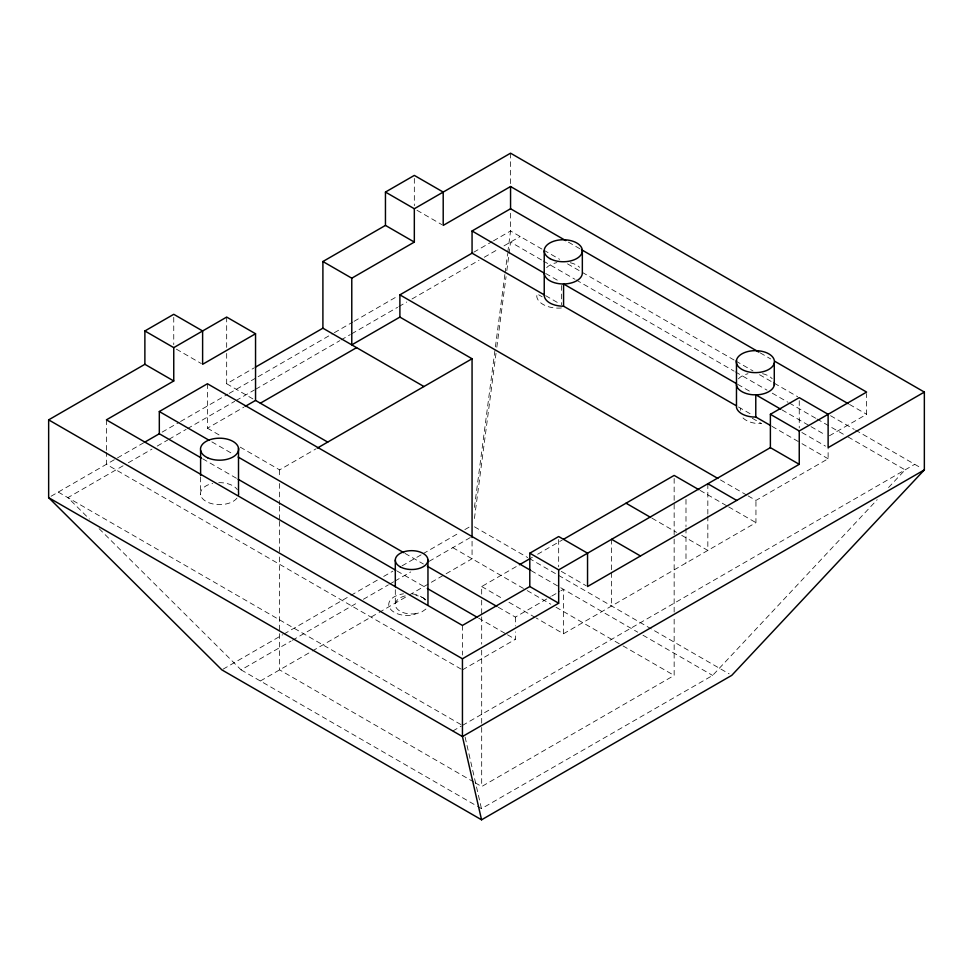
<?xml version="1.0" encoding="UTF-8"?>
<svg xmlns="http://www.w3.org/2000/svg" width="973" height="973" viewBox="0 0 973 973"><rect width="100%" height="100%" fill="white"/><g stroke="black" fill="none" stroke-linecap="round" stroke-linejoin="round"><path stroke-width="0.73" stroke-dasharray="4.87 3.65" d="M474.423 507.407L504.865 274.532M505.06 273.036L507.614 253.503M507.809 251.995L510.557 230.966L510.557 211.518M474.423 518.512L496.023 353.26M496.814 347.239L506.045 276.636M506.824 270.628L510.557 242.082L542.119 260.302M425.931 609.049L421.771 611.944L410.861 615.398A19.059 10.995 0 0 1 389.091 606.666A19.059 10.995 0 0 1 403.491 593.822M477.536 806.374L481.477 808.66L712.637 675.432L877.172 499.708M888.544 487.546L905.109 469.874L847.24 436.463M226.673 353.442L226.673 383.751L253.989 367.989M51.058 496.254L143.822 442.703M162.138 432.121L179.239 422.258M180.552 421.491L227.877 394.174M229.19 393.408L256.799 377.475M258.125 376.709L333.058 333.447M334.371 332.681L352.785 322.063M354.099 321.297L397.483 296.254M473.742 252.226L492.156 241.596M493.469 240.842L510.557 230.966L542.533 249.429M123.06 465.799L67.891 497.653L89.419 519.047M128.314 462.759L151.958 449.112M157.212 446.084L167.721 440.015M169.034 439.249L186.111 429.397M187.424 428.631L234.712 401.338M236.025 400.572L254.415 389.954M255.729 389.2L339.796 340.672M341.109 339.905L350.304 334.603M351.618 333.836L397.592 307.298M398.906 306.544L406.787 301.995M412.041 298.954L479.032 260.278M484.286 257.249L498.735 248.906M503.99 245.877L520.178 236.524M207.431 383.751L207.431 428.205L243.846 407.176M240.234 447.142L279.604 469.874L316.018 448.845M223.072 669.181L282.669 634.773M283.982 634.019L349.587 596.145M350.9 595.379L378.461 579.47M383.703 576.442L392.897 571.139M402.08 565.836L421.759 554.476M423.073 553.71L459.815 532.499M464.851 529.592L472.063 525.432M99.1 528.667L241.109 669.886L291.085 641.037M292.399 640.27L358.137 602.311M363.403 599.283L388.385 584.858M389.699 584.092L393.651 581.818M394.965 581.051L410.74 571.942M429.154 561.324L472.063 536.537M260.363 680.991L311.032 651.74M312.333 650.986L377.804 613.185M379.105 612.431L407.906 595.804M409.219 595.05L472.063 558.77L472.063 539.066M481.684 594.114L481.684 586.537L518.098 565.52M529.799 558.757L532.401 557.261M537.607 554.257L562.309 539.991M498.285 607.237L515.374 617.101L550.475 596.826M551.776 596.072L559.584 591.572M560.886 590.818L563.489 589.322L563.489 633.764L536.22 618.025M829.397 435.795L866.615 414.303L866.615 393.566M462.443 669.874L515.374 639.322L515.374 631.915M748.067 495.877L755.948 500.426L828.12 458.757L828.12 448.383M563.489 633.764L755.948 522.647L755.948 500.426M452.822 730.991L461.238 726.126M462.443 725.432L914.729 464.316M475.128 782.766L481.684 786.549L674.155 675.432L674.155 616.347M561.433 307.93L560.01 308.1A21.771 12.576 0 0 1 536.755 296.437L537.035 293.834L542.168 296.801M425.773 599.83A16.334 9.426 0 0 0 423.182 597.872L419.801 596.376A16.334 9.426 0 0 0 415.86 595.44M568.366 242.119L580.188 248.942M760.193 352.871L770.701 358.94M849.526 404.452L866.615 414.303M543.858 250.195L559.633 259.305M567.527 263.853L734.554 360.29M735.868 361.044L752.968 370.92M759.536 374.714L797.678 396.741M830.553 415.714L854.233 429.385M855.547 430.139L921.942 468.475M543.433 261.056L574.994 279.287M576.32 280.042L734.129 371.163M735.454 371.917L767.016 390.137M772.27 393.177L788.057 402.287M789.371 403.053L815.678 418.232M816.992 418.998L845.926 435.697M545.646 273.449L560.12 281.805M737.765 384.371L751.922 392.545M782.085 409.949L809.706 425.906M811.02 426.661L825.493 435.016M416.955 210.253L441.888 224.654M801.874 432.486L825.493 446.133M545.646 295.67L560.12 304.026M738.471 406.994L751.947 414.778M771.942 426.32L800.682 442.91M801.983 443.676L828.12 458.757M752.287 418.256L761.482 423.559L760.764 423.632A19.91 11.494 0 0 1 741.11 415.435M720.47 479.944L746.753 495.111M700.122 490.416L727.378 506.155M728.68 506.909L755.948 522.647M651.946 518.159L676.551 532.377M681.732 535.369L707.833 550.426L707.833 515.581M176.368 349.149L201.302 363.549M561.299 571.382L586.233 585.782M226.673 383.751L252.919 398.906M474.471 526.819L527.755 557.578M529.069 558.344L729.13 673.839M531.222 570.701L637.704 632.17M642.971 635.211L712.637 675.432M452.822 547.653L525.87 589.833M527.184 590.587L550.803 604.221M556.045 607.249L621.662 645.135M622.975 645.89L674.155 675.432M207.431 428.205L221.868 436.536M481.684 586.537L503.759 599.283M508.952 602.287L534.919 617.271M211.871 441.876L232.888 454.014M405.011 553.382L423.401 563.999M202.676 458.782L236.828 478.509M397.118 571.054L426.028 587.741M478.582 618.086L506.167 634.007M507.48 634.773L515.374 639.322M461.129 669.12L106.385 464.316L106.385 452.457M58.271 492.095L461.129 724.678M473.815 782.012L279.604 669.886L279.604 556.24M241.109 669.886L476.211 805.62M423.182 597.872L425.152 600.013M465.118 737.12L481.477 808.66M799.247 400.669L799.247 427.95M740.465 408.149L740.465 410.338M707.833 483.751L707.833 514.06M685.989 499.392L685.989 526.673M685.989 528.181L685.989 563.039M674.155 478.461L674.155 502.7M674.155 504.209L674.155 537.546M674.155 539.066L674.155 614.827M611.603 539.31L611.603 571.139M611.603 572.647L611.603 605.984M561.433 285.527L561.433 304.792M558.672 539.565L558.672 566.845M515.374 617.101L515.374 625.992M510.557 153.187L510.557 184.602M481.684 600.183L481.684 615.325M481.684 616.846L481.684 644.126M481.684 650.183L481.684 725.943M481.684 727.463L481.684 786.549M462.443 625.432L462.443 655.06M414.328 178.436L414.328 205.717M395.306 589.723L395.306 604.537M279.604 469.874L279.604 477.439M279.604 483.508L279.604 504.719M279.604 506.24L279.604 519.874M279.604 521.382L279.604 554.719M226.673 317.076L226.673 347.385M200.608 477.038L200.608 494.807M173.753 317.332L173.753 344.612M106.385 419.862L106.385 450.973M236.974 498.103A19.059 10.995 0 0 1 205.753 501.229A19.059 10.995 0 0 1 212.698 483.386M218.779 482.657A19.059 10.995 0 0 1 237.339 489.687M412.138 593.834A19.059 10.995 0 0 1 422.525 597.58M415.86 613.647A16.334 9.426 0 0 1 396.06 607.371A16.334 9.426 0 0 1 406.045 595.683M546.656 267.611A19.059 10.995 0 0 1 556.909 262.601M570.324 262.746A19.059 10.995 0 0 1 579.653 267.332M738.41 378.85A19.059 10.995 0 0 1 747.957 373.729M762.54 373.668A19.059 10.995 0 0 1 772.209 378.716"/><path stroke-width="1.46" d="M544.235 250.9L544.235 295.354A19.059 10.995 0 0 0 563.562 306.191L736.476 405.85L736.5 407.59A19.059 10.995 0 0 0 753.005 417.003L755.778 416.991L770.628 425.566M423.948 386.536L322.902 328.193L322.902 261.518L385.454 225.408L385.454 192.07L414.328 208.745L510.557 153.187L924.35 392.083L924.35 469.874L731.757 675.359L481.562 819.813L221.868 669.886L48.65 497.653L48.65 419.862L144.88 364.303L173.753 380.978L173.753 347.641L144.88 330.966L144.88 364.303M144.88 330.966L173.753 314.303L202.615 330.966L202.615 364.303L255.546 333.751L255.546 400.426L327.719 442.095M385.454 192.07L414.328 175.408L443.202 192.07L443.202 225.408L510.557 186.524L866.615 392.083L799.247 430.978L770.385 414.303L770.385 447.641L799.247 464.316L799.247 430.978M173.753 347.641L226.673 317.076L255.546 333.751M173.753 380.978L106.385 419.862L462.443 625.432L529.799 586.537L558.672 603.211L558.672 569.874L529.799 553.199L529.799 586.537M322.902 261.518L351.776 278.193L414.328 242.082L414.328 208.745M201.362 458.028L159.317 433.751L159.317 411.53L207.431 383.751L530.638 570.36M544.333 294.916L472.063 253.187L472.063 230.966L510.557 208.745L565.739 240.599M255.291 367.235L322.902 328.193M145.111 441.949L159.317 433.751M472.063 537.546L472.063 358.757L399.891 317.089L399.891 294.855L472.063 253.187M245.147 406.422L255.546 400.426M399.891 317.089L351.776 344.868L351.776 278.193M260.363 403.199L356.592 347.641M317.32 448.091L472.063 358.757M529.799 553.199L558.672 536.537L587.546 553.199L587.546 586.537L799.247 464.316M770.385 414.303L799.247 397.641L828.12 414.303L828.12 447.641L924.35 392.083M519.4 564.766L529.799 558.757M563.61 539.237L674.155 475.42L698.821 489.662M558.672 569.874L770.385 447.641M48.65 419.862L462.443 658.77L558.672 603.211M924.35 469.874L462.443 736.549L48.65 497.653M581.501 249.708L758.879 352.104M774.642 361.214L848.213 403.686M472.063 230.966L544.235 273.133A19.059 10.995 0 0 0 563.562 283.97L736.476 383.617L736.476 405.85M780.772 409.195L755.778 394.77L755.778 416.991M385.454 225.408L414.328 242.082M399.891 294.855L717.843 478.424M707.833 483.751L736.695 500.426M626.04 503.199L650.645 517.417M611.603 539.31L640.465 555.984M159.317 411.53L209.244 440.355M238.142 457.042L403.698 552.615M427.342 566.274L496.972 606.483M238.142 479.263L395.804 570.287M427.342 588.495L477.269 617.32M481.562 819.813L462.443 736.549L462.443 658.77M774.277 363.002A19.059 10.995 0 0 1 743.871 370.409A19.059 10.995 0 0 1 747.957 351.508A19.059 10.995 0 0 1 774.277 363.002L774.277 385.223M736.464 360.278L736.5 385.369A19.059 10.995 0 0 0 753.005 394.783L757.979 394.758A19.059 10.995 0 0 0 774.24 382.353M582.341 250.584L582.341 272.805A19.059 10.995 0 0 1 563.562 283.97L563.562 306.191M510.557 186.524L510.557 208.745M427.962 560.095L427.962 604.537M395.306 560.095L395.306 586.768M238.507 448.03L238.507 492.484A19.059 10.995 0 0 1 238.373 495.354M200.608 450.365L200.608 475.554M550.013 258.636A19.059 10.995 0 0 0 581.769 253.442A19.059 10.995 0 0 0 558.101 240.161A19.059 10.995 0 0 0 550.013 258.636M207.59 457.76A19.059 10.995 0 0 0 238.373 450.9A19.059 10.995 0 0 0 212.698 438.932A19.059 10.995 0 0 0 207.59 457.76M400.085 566.76A16.334 9.426 0 0 0 427.402 562.54A16.334 9.426 0 0 0 407.407 550.986A16.334 9.426 0 0 0 400.085 566.76"/></g></svg>
